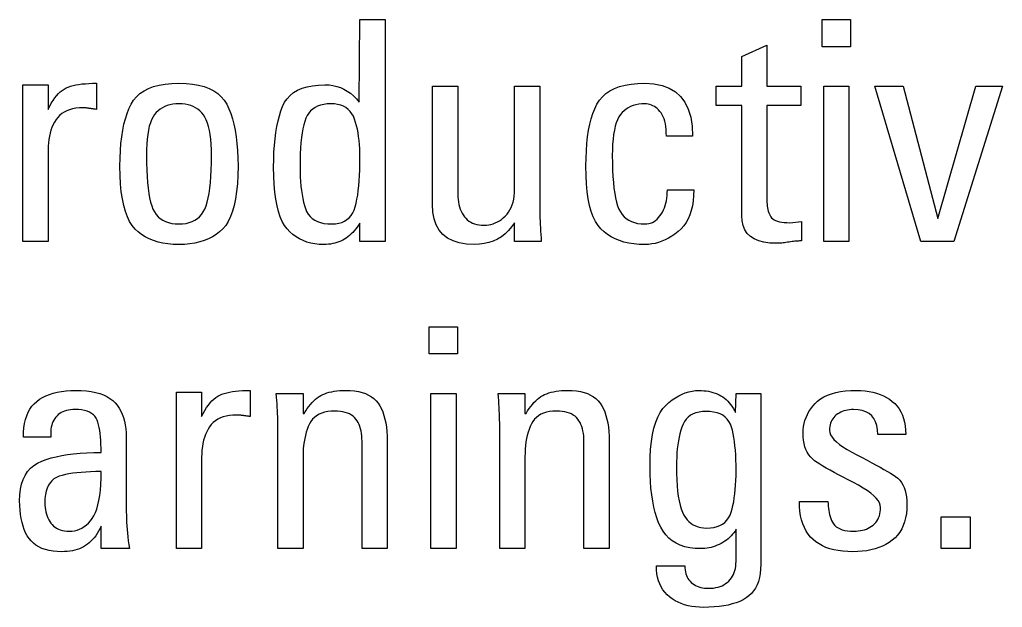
# Model space of a CAD drawing. Header units: inches. Extents: x 0.6 to 61.5, y 0.9 to 41.7.
# Drawn here: x 8.6802 to 8.9467, y 36.6439 to 36.8033 of the extents above; entities that cross this region are included whole.
import ezdxf

# ---------------------------------------------------------------- set-up
doc = ezdxf.new("R2010")
doc.units = ezdxf.units.IN
doc.header["$MEASUREMENT"] = 0
doc.layers.add('ARTWORK', color=2, linetype='Continuous')

msp = doc.modelspace()

# ---------------------------------------------------------------- linework, layer by layer
at = {"layer": 'ARTWORK'}
for points in [[(8.77251, 36.80335), (8.77934, 36.80335), (8.77934, 36.74318), (8.77251, 36.74318), (8.77251, 36.74818), (8.77251, 36.74818), (8.77214, 36.74761), (8.77175, 36.74707), (8.77136, 36.74656), (8.77096, 36.74607), (8.77054, 36.74562), (8.77012, 36.7452), (8.76968, 36.7448), (8.76924, 36.74444), (8.76878, 36.7441), (8.76831, 36.74379), (8.76831, 36.74379), (8.76783, 36.74352), (8.76732, 36.74327), (8.7668, 36.74305), (8.76627, 36.74286), (8.76571, 36.74271), (8.76514, 36.74258), (8.76455, 36.74248), (8.76395, 36.7424), (8.76332, 36.74236), (8.76268, 36.74235), (8.76268, 36.74235), (8.76145, 36.74239), (8.76028, 36.74252), (8.75916, 36.74273), (8.75809, 36.74302), (8.75708, 36.7434), (8.75611, 36.74386), (8.75519, 36.74441), (8.75433, 36.74504), (8.75352, 36.74576), (8.75276, 36.74656), (8.75276, 36.74656), (8.75206, 36.74748), (8.75144, 36.74857), (8.75089, 36.74983), (8.75041, 36.75126), (8.75001, 36.75285), (8.74968, 36.75461), (8.74942, 36.75653), (8.74924, 36.75862), (8.74913, 36.76088), (8.74909, 36.76331), (8.74909, 36.76331), (8.74912, 36.76539), (8.74919, 36.76737), (8.74931, 36.76926), (8.74948, 36.77106), (8.7497, 36.77275), (8.74997, 36.77436), (8.75028, 36.77586), (8.75065, 36.77727), (8.75106, 36.77859), (8.75152, 36.77981), (8.75152, 36.77981), (8.75207, 36.78092), (8.75275, 36.78191), (8.75356, 36.78279), (8.75451, 36.78355), (8.75559, 36.7842), (8.75681, 36.78473), (8.75816, 36.78514), (8.75964, 36.78543), (8.76126, 36.78561), (8.76301, 36.78567), (8.76301, 36.78567), (8.76412, 36.78562), (8.76519, 36.78548), (8.76622, 36.78525), (8.76721, 36.78492), (8.76815, 36.78451), (8.76906, 36.78399), (8.76992, 36.78339), (8.77074, 36.78269), (8.77152, 36.78189), (8.77226, 36.781), (8.77251, 36.80335), (8.77251, 36.80335)], [(8.89784, 36.80335), (8.90552, 36.80335), (8.90552, 36.79601), (8.89784, 36.79601), (8.89784, 36.80335), (8.89784, 36.80335)], [(8.87601, 36.78526), (8.87601, 36.79336), (8.88283, 36.79645), (8.88283, 36.78526), (8.892, 36.78526), (8.892, 36.78009), (8.88283, 36.78009), (8.88283, 36.75433), (8.88283, 36.75433), (8.88284, 36.75378), (8.88288, 36.75325), (8.88293, 36.75274), (8.883, 36.75226), (8.8831, 36.75181), (8.88321, 36.75137), (8.88335, 36.75096), (8.88351, 36.75058), (8.88368, 36.75022), (8.88388, 36.74989), (8.88388, 36.74989), (8.88412, 36.74958), (8.88442, 36.7493), (8.88478, 36.74906), (8.88521, 36.74885), (8.8857, 36.74867), (8.88625, 36.74852), (8.88687, 36.74841), (8.88754, 36.74833), (8.88828, 36.74828), (8.88908, 36.74826), (8.89218, 36.74858), (8.89218, 36.74333), (8.89218, 36.74333), (8.89195, 36.74333), (8.89169, 36.74332), (8.89142, 36.7433), (8.89112, 36.74328), (8.8908, 36.74325), (8.89045, 36.74322), (8.89008, 36.74318), (8.88969, 36.74313), (8.88928, 36.74307), (8.88885, 36.74301), (8.88885, 36.74301), (8.8884, 36.74294), (8.88798, 36.74288), (8.88759, 36.74283), (8.88721, 36.74279), (8.88686, 36.74275), (8.88653, 36.74273), (8.88622, 36.7427), (8.88593, 36.74269), (8.88567, 36.74268), (8.88543, 36.74268), (8.88543, 36.74268), (8.88364, 36.74275), (8.88204, 36.74298), (8.88063, 36.74335), (8.8794, 36.74387), (8.87837, 36.74455), (8.87752, 36.74537), (8.87686, 36.74635), (8.87639, 36.74747), (8.87611, 36.74875), (8.87601, 36.75018), (8.87601, 36.78009), (8.8691, 36.78009), (8.8691, 36.78526), (8.87601, 36.78526), (8.87601, 36.78526)], [(8.68793, 36.77901), (8.68793, 36.77901), (8.68837, 36.77988), (8.68882, 36.78069), (8.68928, 36.78144), (8.68976, 36.78211), (8.69024, 36.78272), (8.69074, 36.78327), (8.69125, 36.78375), (8.69177, 36.78417), (8.6923, 36.78452), (8.69285, 36.78481), (8.69285, 36.78481), (8.69342, 36.78506), (8.69405, 36.78527), (8.69474, 36.78546), (8.69548, 36.78563), (8.69628, 36.78577), (8.69713, 36.78589), (8.69804, 36.78598), (8.699, 36.78604), (8.70002, 36.78608), (8.70109, 36.78609), (8.70109, 36.77901), (8.70109, 36.77901), (8.70084, 36.77904), (8.70061, 36.77907), (8.70037, 36.7791), (8.70015, 36.77914), (8.69993, 36.77916), (8.69972, 36.77919), (8.69951, 36.77922), (8.69931, 36.77925), (8.69912, 36.77927), (8.69893, 36.7793), (8.69893, 36.7793), (8.69875, 36.77932), (8.69857, 36.77935), (8.69841, 36.77936), (8.69825, 36.77938), (8.69809, 36.77939), (8.69795, 36.77941), (8.69781, 36.77941), (8.69768, 36.77942), (8.69755, 36.77942), (8.69743, 36.77943), (8.69743, 36.77943), (8.69643, 36.77939), (8.69549, 36.7793), (8.6946, 36.77914), (8.69378, 36.77891), (8.69301, 36.77862), (8.69231, 36.77827), (8.69166, 36.77785), (8.69108, 36.77737), (8.69055, 36.77683), (8.69009, 36.77622), (8.69009, 36.77622), (8.68968, 36.77556), (8.68931, 36.77486), (8.68899, 36.77413), (8.68871, 36.77336), (8.68847, 36.77256), (8.68828, 36.77172), (8.68813, 36.77085), (8.68802, 36.76994), (8.68795, 36.76899), (8.68793, 36.76801), (8.68793, 36.74318), (8.6811, 36.74318), (8.6811, 36.78566), (8.68793, 36.78566), (8.68793, 36.77901), (8.68793, 36.77901)], [(8.70742, 36.76359), (8.70742, 36.76359), (8.70745, 36.76575), (8.70754, 36.76781), (8.70769, 36.76976), (8.70791, 36.7716), (8.70818, 36.77333), (8.70851, 36.77496), (8.7089, 36.77648), (8.70935, 36.77789), (8.70986, 36.77919), (8.71044, 36.78038), (8.71044, 36.78038), (8.7111, 36.78146), (8.71191, 36.78243), (8.71286, 36.78329), (8.71395, 36.78403), (8.71518, 36.78466), (8.71655, 36.78517), (8.71805, 36.78557), (8.7197, 36.78586), (8.72149, 36.78603), (8.72342, 36.78609), (8.72342, 36.78609), (8.72534, 36.78603), (8.72712, 36.78586), (8.72876, 36.78557), (8.73026, 36.78517), (8.73162, 36.78466), (8.73285, 36.78403), (8.73394, 36.78329), (8.73489, 36.78243), (8.73571, 36.78146), (8.73638, 36.78038), (8.73638, 36.78038), (8.73696, 36.77919), (8.73748, 36.77789), (8.73794, 36.77648), (8.73833, 36.77496), (8.73867, 36.77333), (8.73895, 36.7716), (8.73916, 36.76976), (8.73931, 36.76781), (8.73941, 36.76575), (8.73944, 36.76359), (8.73944, 36.76359), (8.7394, 36.76113), (8.73927, 36.75883), (8.73906, 36.75671), (8.73877, 36.75476), (8.7384, 36.75297), (8.73795, 36.75136), (8.73741, 36.74991), (8.73679, 36.74863), (8.73609, 36.74753), (8.73531, 36.74659), (8.73531, 36.74659), (8.73445, 36.74578), (8.73351, 36.74506), (8.7325, 36.74442), (8.73142, 36.74387), (8.73027, 36.74341), (8.72905, 36.74303), (8.72775, 36.74273), (8.72638, 36.74252), (8.72494, 36.74239), (8.72342, 36.74235), (8.72342, 36.74235), (8.72189, 36.74239), (8.72044, 36.74252), (8.71906, 36.74273), (8.71776, 36.74302), (8.71653, 36.7434), (8.71537, 36.74386), (8.71429, 36.7444), (8.71329, 36.74503), (8.71236, 36.74575), (8.71151, 36.74654), (8.71151, 36.74654), (8.71074, 36.74748), (8.71004, 36.74858), (8.70943, 36.74985), (8.7089, 36.7513), (8.70845, 36.75291), (8.70808, 36.7547), (8.70779, 36.75667), (8.70759, 36.7588), (8.70747, 36.76111), (8.70742, 36.76359), (8.70742, 36.76359)], [(8.85559, 36.77175), (8.85559, 36.77175), (8.85557, 36.77266), (8.85552, 36.77352), (8.85543, 36.77432), (8.85531, 36.77508), (8.85515, 36.77577), (8.85496, 36.77642), (8.85473, 36.77701), (8.85447, 36.77755), (8.85417, 36.77803), (8.85384, 36.77846), (8.85384, 36.77846), (8.85348, 36.77885), (8.85311, 36.7792), (8.85274, 36.7795), (8.85234, 36.77977), (8.85194, 36.78), (8.85153, 36.78018), (8.8511, 36.78033), (8.85066, 36.78043), (8.85022, 36.78049), (8.84975, 36.78052), (8.84975, 36.78052), (8.84889, 36.78049), (8.84808, 36.7804), (8.8473, 36.78025), (8.84658, 36.78005), (8.84589, 36.77978), (8.84525, 36.77946), (8.84466, 36.77908), (8.84411, 36.77864), (8.8436, 36.77814), (8.84314, 36.77759), (8.84314, 36.77759), (8.84272, 36.77695), (8.84234, 36.77621), (8.84201, 36.77537), (8.84172, 36.77442), (8.84148, 36.77336), (8.84128, 36.7722), (8.84112, 36.77094), (8.84101, 36.76956), (8.84094, 36.76809), (8.84092, 36.7665), (8.84092, 36.7665), (8.84094, 36.76447), (8.84099, 36.76256), (8.84108, 36.76079), (8.84121, 36.75914), (8.84137, 36.75762), (8.84157, 36.75623), (8.8418, 36.75497), (8.84207, 36.75384), (8.84237, 36.75284), (8.84271, 36.75196), (8.84271, 36.75196), (8.84311, 36.75119), (8.84357, 36.75051), (8.8441, 36.7499), (8.8447, 36.74937), (8.84537, 36.74893), (8.84611, 36.74857), (8.84692, 36.74828), (8.84779, 36.74808), (8.84874, 36.74796), (8.84975, 36.74792), (8.84975, 36.74792), (8.85029, 36.74795), (8.85081, 36.74803), (8.85131, 36.74816), (8.85178, 36.74835), (8.85223, 36.74859), (8.85266, 36.74889), (8.85307, 36.74924), (8.85346, 36.74964), (8.85383, 36.75009), (8.85417, 36.7506), (8.85417, 36.7506), (8.85449, 36.75114), (8.85478, 36.75171), (8.85503, 36.7523), (8.85525, 36.75293), (8.85543, 36.75357), (8.85558, 36.75424), (8.8557, 36.75494), (8.85579, 36.75566), (8.85584, 36.7564), (8.85585, 36.75717), (8.863, 36.75717), (8.863, 36.75717), (8.86296, 36.75565), (8.86284, 36.75421), (8.86263, 36.75286), (8.86233, 36.7516), (8.86195, 36.75043), (8.86148, 36.74934), (8.86093, 36.74834), (8.8603, 36.74742), (8.85958, 36.74659), (8.85877, 36.74585), (8.85877, 36.74585), (8.85791, 36.74518), (8.85704, 36.74459), (8.85617, 36.74406), (8.85528, 36.74361), (8.85439, 36.74322), (8.85348, 36.74291), (8.85257, 36.74266), (8.85164, 36.74249), (8.8507, 36.74238), (8.84975, 36.74235), (8.84975, 36.74235), (8.84823, 36.74239), (8.84677, 36.74252), (8.84539, 36.74273), (8.84409, 36.74302), (8.84286, 36.7434), (8.84171, 36.74386), (8.84063, 36.7444), (8.83963, 36.74504), (8.8387, 36.74575), (8.83785, 36.74656), (8.83785, 36.74656), (8.83707, 36.74748), (8.83638, 36.74858), (8.83576, 36.74986), (8.83523, 36.7513), (8.83478, 36.75291), (8.83442, 36.7547), (8.83413, 36.75666), (8.83393, 36.7588), (8.83381, 36.7611), (8.83377, 36.76359), (8.83377, 36.76359), (8.8338, 36.76575), (8.83389, 36.7678), (8.83404, 36.76975), (8.83424, 36.7716), (8.83451, 36.77333), (8.83484, 36.77496), (8.83523, 36.77647), (8.83568, 36.77788), (8.8362, 36.77918), (8.83677, 36.78038), (8.83677, 36.78038), (8.83744, 36.78146), (8.83824, 36.78244), (8.83919, 36.78329), (8.84028, 36.78404), (8.84151, 36.78466), (8.84288, 36.78518), (8.84439, 36.78557), (8.84604, 36.78586), (8.84783, 36.78603), (8.84975, 36.78609), (8.84975, 36.78609), (8.85221, 36.78594), (8.85441, 36.78551), (8.85635, 36.7848), (8.85803, 36.78379), (8.85945, 36.7825), (8.86061, 36.78093), (8.86152, 36.77906), (8.86217, 36.77691), (8.86256, 36.77448), (8.86269, 36.77175), (8.85559, 36.77175), (8.85559, 36.77175)], [(8.81442, 36.78526), (8.82126, 36.78526), (8.82126, 36.75193), (8.82126, 36.75193), (8.82126, 36.75113), (8.82127, 36.75032), (8.82129, 36.74949), (8.82132, 36.74865), (8.82136, 36.74778), (8.82141, 36.7469), (8.82146, 36.74599), (8.82152, 36.74507), (8.82159, 36.74413), (8.82167, 36.74318), (8.81442, 36.74318), (8.81442, 36.74826), (8.81442, 36.74826), (8.81362, 36.74714), (8.81276, 36.74613), (8.81183, 36.74524), (8.81084, 36.74447), (8.80978, 36.74382), (8.80865, 36.74329), (8.80746, 36.74288), (8.80621, 36.74258), (8.80489, 36.7424), (8.80351, 36.74234), (8.80351, 36.74234), (8.80135, 36.74245), (8.79943, 36.74278), (8.79773, 36.74332), (8.79625, 36.74408), (8.79501, 36.74505), (8.79399, 36.74624), (8.79319, 36.74765), (8.79263, 36.74927), (8.79229, 36.75111), (8.79217, 36.75316), (8.79217, 36.78526), (8.79902, 36.78526), (8.79902, 36.75608), (8.79902, 36.75608), (8.79904, 36.75532), (8.79909, 36.75458), (8.79918, 36.75388), (8.79931, 36.75321), (8.79947, 36.75258), (8.79967, 36.75197), (8.7999, 36.7514), (8.80017, 36.75086), (8.80047, 36.75036), (8.80081, 36.74989), (8.80081, 36.74989), (8.80119, 36.74945), (8.80159, 36.74906), (8.80204, 36.74872), (8.80252, 36.74842), (8.80304, 36.74817), (8.8036, 36.74796), (8.80419, 36.7478), (8.80481, 36.74769), (8.80548, 36.74762), (8.80617, 36.74759), (8.80617, 36.74759), (8.8068, 36.74762), (8.80742, 36.74769), (8.80802, 36.74781), (8.80861, 36.74799), (8.80919, 36.74821), (8.80975, 36.74848), (8.8103, 36.7488), (8.81084, 36.74917), (8.81137, 36.74958), (8.81188, 36.75005), (8.81188, 36.75005), (8.81237, 36.75057), (8.8128, 36.75113), (8.81318, 36.75174), (8.81351, 36.7524), (8.81379, 36.7531), (8.81402, 36.75385), (8.8142, 36.75465), (8.81432, 36.7555), (8.8144, 36.75639), (8.81442, 36.75733), (8.81442, 36.78526), (8.81442, 36.78526)], [(8.90509, 36.74318), (8.89826, 36.74318), (8.89826, 36.78526), (8.90509, 36.78526), (8.90509, 36.74318)], [(8.91209, 36.78526), (8.91975, 36.78526), (8.92916, 36.7494), (8.93952, 36.78526), (8.94668, 36.78526), (8.93351, 36.74318), (8.92459, 36.74318), (8.91209, 36.78526), (8.91209, 36.78526)], [(8.73226, 36.7665), (8.73226, 36.7665), (8.73224, 36.76807), (8.73217, 36.76954), (8.73206, 36.7709), (8.7319, 36.77216), (8.73171, 36.77331), (8.73146, 36.77436), (8.73118, 36.77531), (8.73084, 36.77616), (8.73047, 36.7769), (8.73005, 36.77754), (8.73005, 36.77754), (8.72959, 36.77811), (8.72908, 36.77861), (8.72853, 36.77906), (8.72793, 36.77944), (8.72729, 36.77977), (8.7266, 36.78004), (8.72588, 36.78025), (8.7251, 36.7804), (8.72429, 36.78049), (8.72342, 36.78052), (8.72342, 36.78052), (8.72256, 36.78049), (8.72175, 36.7804), (8.72097, 36.78025), (8.72025, 36.78005), (8.71956, 36.77978), (8.71892, 36.77946), (8.71833, 36.77908), (8.71778, 36.77864), (8.71727, 36.77814), (8.71681, 36.77759), (8.71681, 36.77759), (8.71639, 36.77695), (8.71601, 36.77621), (8.71568, 36.77537), (8.71539, 36.77442), (8.71515, 36.77336), (8.71495, 36.7722), (8.7148, 36.77094), (8.71469, 36.76957), (8.71463, 36.76809), (8.7146, 36.7665), (8.7146, 36.7665), (8.71462, 36.76447), (8.71467, 36.76256), (8.71476, 36.76078), (8.71489, 36.75914), (8.71505, 36.75762), (8.71524, 36.75623), (8.71547, 36.75497), (8.71574, 36.75384), (8.71604, 36.75283), (8.71638, 36.75196), (8.71638, 36.75196), (8.71678, 36.75119), (8.71724, 36.75051), (8.71777, 36.7499), (8.71837, 36.74937), (8.71904, 36.74893), (8.71978, 36.74857), (8.72059, 36.74828), (8.72146, 36.74808), (8.72241, 36.74796), (8.72342, 36.74792), (8.72342, 36.74792), (8.72442, 36.74796), (8.72536, 36.74808), (8.72622, 36.74828), (8.72702, 36.74857), (8.72776, 36.74893), (8.72842, 36.74937), (8.72902, 36.7499), (8.72956, 36.75051), (8.73002, 36.75119), (8.73042, 36.75196), (8.73042, 36.75196), (8.73077, 36.75283), (8.73108, 36.75384), (8.73136, 36.75497), (8.7316, 36.75623), (8.7318, 36.75762), (8.73196, 36.75914), (8.73209, 36.76078), (8.73218, 36.76256), (8.73224, 36.76447), (8.73226, 36.7665)], [(8.76459, 36.78051), (8.76459, 36.78051), (8.76359, 36.78047), (8.76267, 36.78036), (8.76181, 36.78016), (8.76103, 36.77988), (8.76032, 36.77953), (8.75968, 36.7791), (8.75911, 36.77859), (8.75862, 36.778), (8.75819, 36.77734), (8.75784, 36.7766), (8.75784, 36.7766), (8.75754, 36.77576), (8.75727, 36.77481), (8.75703, 36.77376), (8.75683, 36.7726), (8.75665, 36.77134), (8.75651, 36.76997), (8.7564, 36.7685), (8.75632, 36.76692), (8.75627, 36.76523), (8.75626, 36.76343), (8.75626, 36.76343), (8.75627, 36.76203), (8.75632, 36.76068), (8.75639, 36.7594), (8.7565, 36.75817), (8.75663, 36.75701), (8.75679, 36.7559), (8.75698, 36.75486), (8.7572, 36.75387), (8.75744, 36.75295), (8.75772, 36.75208), (8.75772, 36.75208), (8.75805, 36.7513), (8.75847, 36.75059), (8.75897, 36.74996), (8.75956, 36.74942), (8.76023, 36.74896), (8.76099, 36.74859), (8.76183, 36.74829), (8.76275, 36.74808), (8.76376, 36.74796), (8.76486, 36.74792), (8.76486, 36.74792), (8.76583, 36.74796), (8.76673, 36.7481), (8.76756, 36.74834), (8.76831, 36.74867), (8.76898, 36.74909), (8.76958, 36.7496), (8.77011, 36.75021), (8.77056, 36.75091), (8.77093, 36.7517), (8.77123, 36.75258), (8.77123, 36.75258), (8.77147, 36.75356), (8.77169, 36.75462), (8.77188, 36.75575), (8.77205, 36.75696), (8.77219, 36.75826), (8.7723, 36.75963), (8.77239, 36.76108), (8.77246, 36.76261), (8.7725, 36.76422), (8.77251, 36.76592), (8.77251, 36.76592), (8.77249, 36.76715), (8.77245, 36.76834), (8.77238, 36.76949), (8.77228, 36.77059), (8.77214, 36.77165), (8.77198, 36.77267), (8.77179, 36.77365), (8.77158, 36.77458), (8.77133, 36.77548), (8.77105, 36.77633), (8.77105, 36.77633), (8.77073, 36.77713), (8.77033, 36.77784), (8.76986, 36.77846), (8.76932, 36.77901), (8.76871, 36.77947), (8.76803, 36.77984), (8.76728, 36.78014), (8.76645, 36.78035), (8.76556, 36.78047), (8.76459, 36.78051)], [(8.79131, 36.72001), (8.79899, 36.72001), (8.79899, 36.71268), (8.79131, 36.71268), (8.79131, 36.72001), (8.79131, 36.72001)], [(8.70233, 36.66593), (8.70233, 36.66593), (8.70199, 36.66523), (8.70163, 36.66457), (8.70125, 36.66394), (8.70085, 36.66336), (8.70044, 36.66281), (8.70001, 36.66231), (8.69956, 36.66184), (8.69909, 36.66141), (8.6986, 36.66102), (8.69809, 36.66067), (8.69809, 36.66067), (8.69757, 36.66035), (8.69702, 36.66007), (8.69644, 36.65982), (8.69583, 36.65961), (8.6952, 36.65943), (8.69455, 36.65928), (8.69386, 36.65916), (8.69315, 36.65908), (8.69241, 36.65903), (8.69165, 36.65901), (8.69165, 36.65901), (8.69043, 36.65905), (8.68928, 36.65916), (8.68821, 36.65934), (8.68721, 36.65959), (8.68628, 36.65991), (8.68544, 36.6603), (8.68466, 36.66077), (8.68396, 36.66131), (8.68334, 36.66192), (8.68279, 36.6626), (8.68279, 36.6626), (8.6823, 36.66334), (8.68186, 36.66415), (8.68148, 36.66502), (8.68115, 36.66596), (8.68087, 36.66695), (8.68064, 36.668), (8.68046, 36.66912), (8.68033, 36.6703), (8.68026, 36.67153), (8.68023, 36.67283), (8.68023, 36.67283), (8.68029, 36.67445), (8.68047, 36.67596), (8.68077, 36.67734), (8.68119, 36.67859), (8.68172, 36.67973), (8.68238, 36.68075), (8.68316, 36.68164), (8.68405, 36.68241), (8.68507, 36.68306), (8.6862, 36.6836), (8.6862, 36.6836), (8.68743, 36.68404), (8.68875, 36.68444), (8.69015, 36.68479), (8.69163, 36.68509), (8.6932, 36.68535), (8.69486, 36.68556), (8.6966, 36.68572), (8.69842, 36.68584), (8.70033, 36.68591), (8.70233, 36.68593), (8.70233, 36.68593), (8.70232, 36.68708), (8.70228, 36.68817), (8.70223, 36.68921), (8.70215, 36.69018), (8.70205, 36.69108), (8.70193, 36.69193), (8.70179, 36.69272), (8.70163, 36.69344), (8.70145, 36.69411), (8.70124, 36.69471), (8.70124, 36.69471), (8.70099, 36.69526), (8.70065, 36.69575), (8.70024, 36.69618), (8.69975, 36.69655), (8.69919, 36.69687), (8.69855, 36.69713), (8.69784, 36.69733), (8.69704, 36.69747), (8.69618, 36.69755), (8.69523, 36.69758), (8.69523, 36.69758), (8.69462, 36.69757), (8.69403, 36.69751), (8.69347, 36.69743), (8.69294, 36.69731), (8.69243, 36.69716), (8.69196, 36.69697), (8.69151, 36.69675), (8.6911, 36.69649), (8.69071, 36.6962), (8.69036, 36.69587), (8.69036, 36.69587), (8.69003, 36.69552), (8.68974, 36.69514), (8.68948, 36.69473), (8.68926, 36.69429), (8.68907, 36.69382), (8.68892, 36.69333), (8.6888, 36.69281), (8.68872, 36.69227), (8.68866, 36.6917), (8.68865, 36.6911), (8.68865, 36.69008), (8.68123, 36.69008), (8.68123, 36.69008), (8.68127, 36.6914), (8.68138, 36.69264), (8.68156, 36.6938), (8.68181, 36.69489), (8.68214, 36.6959), (8.68254, 36.69683), (8.68301, 36.69769), (8.68355, 36.69847), (8.68417, 36.69917), (8.68486, 36.6998), (8.68486, 36.6998), (8.68562, 36.70036), (8.68645, 36.70086), (8.68734, 36.7013), (8.68831, 36.70169), (8.68934, 36.70201), (8.69043, 36.70228), (8.69159, 36.70248), (8.69282, 36.70263), (8.69412, 36.70272), (8.69548, 36.70275), (8.69548, 36.70275), (8.69695, 36.70272), (8.69833, 36.70262), (8.69962, 36.70245), (8.70083, 36.70222), (8.70193, 36.70192), (8.70295, 36.70155), (8.70388, 36.70112), (8.70471, 36.70062), (8.70546, 36.70005), (8.70611, 36.69942), (8.70611, 36.69942), (8.70669, 36.69873), (8.70721, 36.69798), (8.70766, 36.69718), (8.70806, 36.69633), (8.70839, 36.69542), (8.70867, 36.69446), (8.70888, 36.69344), (8.70903, 36.69238), (8.70912, 36.69126), (8.70915, 36.69008), (8.70915, 36.66983), (8.70915, 36.66983), (8.70916, 36.66891), (8.70918, 36.66797), (8.70922, 36.66701), (8.70928, 36.66604), (8.70936, 36.66505), (8.70945, 36.66404), (8.70956, 36.66301), (8.70968, 36.66197), (8.70982, 36.66092), (8.70998, 36.65985), (8.70233, 36.65985), (8.70233, 36.66593), (8.70233, 36.66593)], [(8.72957, 36.69568), (8.72957, 36.69568), (8.73001, 36.69655), (8.73046, 36.69736), (8.73092, 36.6981), (8.7314, 36.69878), (8.73188, 36.69939), (8.73238, 36.69994), (8.73289, 36.70042), (8.73341, 36.70084), (8.73394, 36.70119), (8.73449, 36.70148), (8.73449, 36.70148), (8.73506, 36.70172), (8.73569, 36.70194), (8.73638, 36.70213), (8.73712, 36.7023), (8.73792, 36.70244), (8.73877, 36.70255), (8.73968, 36.70264), (8.74064, 36.70271), (8.74166, 36.70275), (8.74272, 36.70276), (8.74272, 36.69568), (8.74272, 36.69568), (8.74248, 36.69571), (8.74224, 36.69574), (8.74201, 36.69577), (8.74179, 36.6958), (8.74157, 36.69583), (8.74136, 36.69586), (8.74115, 36.69589), (8.74095, 36.69592), (8.74076, 36.69594), (8.74057, 36.69597), (8.74057, 36.69597), (8.74039, 36.69599), (8.74021, 36.69601), (8.74005, 36.69603), (8.73989, 36.69605), (8.73973, 36.69606), (8.73959, 36.69607), (8.73945, 36.69608), (8.73932, 36.69609), (8.73919, 36.69609), (8.73907, 36.69609), (8.73907, 36.69609), (8.73807, 36.69606), (8.73712, 36.69596), (8.73624, 36.6958), (8.73542, 36.69558), (8.73465, 36.69529), (8.73395, 36.69494), (8.7333, 36.69452), (8.73272, 36.69404), (8.73219, 36.69349), (8.73172, 36.69288), (8.73172, 36.69288), (8.73132, 36.69222), (8.73095, 36.69153), (8.73063, 36.6908), (8.73035, 36.69003), (8.73011, 36.68923), (8.72992, 36.68839), (8.72977, 36.68751), (8.72966, 36.6866), (8.72959, 36.68566), (8.72957, 36.68468), (8.72957, 36.65984), (8.72274, 36.65984), (8.72274, 36.70233), (8.72957, 36.70233), (8.72957, 36.69568), (8.72957, 36.69568)], [(8.77307, 36.65984), (8.77307, 36.68901), (8.77307, 36.68901), (8.77305, 36.68974), (8.773, 36.69045), (8.77292, 36.69112), (8.7728, 36.69176), (8.77265, 36.69237), (8.77247, 36.69295), (8.77225, 36.6935), (8.772, 36.69402), (8.77172, 36.69451), (8.7714, 36.69497), (8.7714, 36.69497), (8.77104, 36.69539), (8.77064, 36.69576), (8.77018, 36.69609), (8.76968, 36.69638), (8.76913, 36.69662), (8.76853, 36.69682), (8.76788, 36.69698), (8.76719, 36.69709), (8.76644, 36.69715), (8.76565, 36.69717), (8.76565, 36.69717), (8.76467, 36.69714), (8.76375, 36.69703), (8.7629, 36.69686), (8.76212, 36.69661), (8.7614, 36.6963), (8.76075, 36.69591), (8.76017, 36.69546), (8.75965, 36.69493), (8.7592, 36.69434), (8.75882, 36.69367), (8.75882, 36.69367), (8.75849, 36.69295), (8.75819, 36.6922), (8.75793, 36.6914), (8.7577, 36.69057), (8.75751, 36.68969), (8.75735, 36.68878), (8.75723, 36.68783), (8.75714, 36.68685), (8.75709, 36.68582), (8.75707, 36.68476), (8.75707, 36.65984), (8.75022, 36.65984), (8.75022, 36.69317), (8.75022, 36.69317), (8.75022, 36.69397), (8.75021, 36.69478), (8.75019, 36.69561), (8.75016, 36.69645), (8.75012, 36.69732), (8.75008, 36.6982), (8.75003, 36.69911), (8.74997, 36.70003), (8.7499, 36.70097), (8.74982, 36.70192), (8.75707, 36.70192), (8.75707, 36.69651), (8.7574, 36.69651), (8.7574, 36.69651), (8.75781, 36.69719), (8.75822, 36.69782), (8.75865, 36.69842), (8.75908, 36.69897), (8.75953, 36.69948), (8.75998, 36.69994), (8.76045, 36.70037), (8.76092, 36.70075), (8.76141, 36.70109), (8.7619, 36.70138), (8.7619, 36.70138), (8.76242, 36.70164), (8.76297, 36.70188), (8.76355, 36.70208), (8.76418, 36.70226), (8.76483, 36.70241), (8.76553, 36.70254), (8.76626, 36.70263), (8.76702, 36.7027), (8.76782, 36.70274), (8.76865, 36.70276), (8.76865, 36.70276), (8.76988, 36.70272), (8.77102, 36.70262), (8.7721, 36.70245), (8.77309, 36.7022), (8.77401, 36.70189), (8.77485, 36.70151), (8.77561, 36.70106), (8.7763, 36.70054), (8.7769, 36.69996), (8.77743, 36.6993), (8.77743, 36.6993), (8.7779, 36.69857), (8.77832, 36.69778), (8.77869, 36.69692), (8.77901, 36.69599), (8.77929, 36.695), (8.77951, 36.69393), (8.77968, 36.6928), (8.7798, 36.69161), (8.77988, 36.69034), (8.7799, 36.68901), (8.7799, 36.65984), (8.77307, 36.65984), (8.77307, 36.65984)], [(8.79856, 36.65985), (8.79173, 36.65985), (8.79173, 36.70193), (8.79856, 36.70193), (8.79856, 36.65985)], [(8.83324, 36.65984), (8.83324, 36.68901), (8.83324, 36.68901), (8.83322, 36.68974), (8.83317, 36.69045), (8.83309, 36.69112), (8.83297, 36.69176), (8.83282, 36.69237), (8.83264, 36.69295), (8.83242, 36.6935), (8.83217, 36.69402), (8.83189, 36.69451), (8.83157, 36.69497), (8.83157, 36.69497), (8.83121, 36.69539), (8.83081, 36.69576), (8.83035, 36.69609), (8.82985, 36.69638), (8.8293, 36.69662), (8.8287, 36.69682), (8.82805, 36.69698), (8.82736, 36.69709), (8.82661, 36.69715), (8.82582, 36.69717), (8.82582, 36.69717), (8.82484, 36.69714), (8.82392, 36.69703), (8.82307, 36.69686), (8.82229, 36.69661), (8.82157, 36.6963), (8.82092, 36.69591), (8.82034, 36.69546), (8.81982, 36.69493), (8.81937, 36.69434), (8.81899, 36.69367), (8.81899, 36.69367), (8.81865, 36.69295), (8.81836, 36.6922), (8.81809, 36.6914), (8.81787, 36.69057), (8.81767, 36.68969), (8.81752, 36.68878), (8.81739, 36.68783), (8.81731, 36.68685), (8.81725, 36.68582), (8.81724, 36.68476), (8.81724, 36.65984), (8.81039, 36.65984), (8.81039, 36.69317), (8.81039, 36.69317), (8.81039, 36.69397), (8.81037, 36.69478), (8.81035, 36.69561), (8.81033, 36.69645), (8.81029, 36.69732), (8.81025, 36.6982), (8.8102, 36.69911), (8.81014, 36.70003), (8.81007, 36.70097), (8.80999, 36.70192), (8.81724, 36.70192), (8.81724, 36.69651), (8.81757, 36.69651), (8.81757, 36.69651), (8.81797, 36.69719), (8.81839, 36.69782), (8.81881, 36.69842), (8.81925, 36.69897), (8.81969, 36.69948), (8.82015, 36.69994), (8.82061, 36.70037), (8.82109, 36.70075), (8.82157, 36.70109), (8.82207, 36.70138), (8.82207, 36.70138), (8.82258, 36.70164), (8.82313, 36.70188), (8.82372, 36.70208), (8.82434, 36.70226), (8.825, 36.70241), (8.8257, 36.70254), (8.82642, 36.70263), (8.82719, 36.7027), (8.82799, 36.70274), (8.82882, 36.70276), (8.82882, 36.70276), (8.83004, 36.70272), (8.83119, 36.70262), (8.83226, 36.70245), (8.83326, 36.7022), (8.83418, 36.70189), (8.83502, 36.70151), (8.83578, 36.70106), (8.83646, 36.70054), (8.83707, 36.69996), (8.8376, 36.6993), (8.8376, 36.6993), (8.83807, 36.69857), (8.83849, 36.69778), (8.83886, 36.69692), (8.83918, 36.69599), (8.83945, 36.695), (8.83968, 36.69393), (8.83985, 36.6928), (8.83997, 36.69161), (8.84005, 36.69034), (8.84007, 36.68901), (8.84007, 36.65984), (8.83324, 36.65984), (8.83324, 36.65984)], [(8.87448, 36.70193), (8.88115, 36.70193), (8.88115, 36.6556), (8.88115, 36.6556), (8.88111, 36.65432), (8.88099, 36.65312), (8.88079, 36.65201), (8.88052, 36.65097), (8.88016, 36.65002), (8.87973, 36.64915), (8.87921, 36.64836), (8.87862, 36.64764), (8.87794, 36.64701), (8.87719, 36.64646), (8.87719, 36.64646), (8.87636, 36.64598), (8.87546, 36.64555), (8.87449, 36.64516), (8.87345, 36.64483), (8.87233, 36.64455), (8.87114, 36.64433), (8.86987, 36.64415), (8.86854, 36.64402), (8.86713, 36.64394), (8.86565, 36.64392), (8.86565, 36.64392), (8.86454, 36.64395), (8.86347, 36.64403), (8.86244, 36.64417), (8.86146, 36.64437), (8.86052, 36.64463), (8.85962, 36.64494), (8.85876, 36.64531), (8.85794, 36.64573), (8.85717, 36.64621), (8.85644, 36.64675), (8.85644, 36.64675), (8.85577, 36.64735), (8.85517, 36.648), (8.85464, 36.64871), (8.85418, 36.64947), (8.85379, 36.65028), (8.85347, 36.65115), (8.85322, 36.65207), (8.85304, 36.65305), (8.85294, 36.65408), (8.8529, 36.65517), (8.86057, 36.65517), (8.86057, 36.65517), (8.86059, 36.6546), (8.86064, 36.65406), (8.86073, 36.65354), (8.86085, 36.65305), (8.86101, 36.65259), (8.86121, 36.65215), (8.86144, 36.65174), (8.86171, 36.65136), (8.86201, 36.651), (8.86234, 36.65067), (8.86234, 36.65067), (8.86271, 36.65037), (8.8631, 36.6501), (8.86351, 36.64986), (8.86395, 36.64966), (8.86441, 36.64948), (8.86489, 36.64934), (8.8654, 36.64923), (8.86593, 36.64915), (8.86649, 36.6491), (8.86707, 36.64909), (8.86707, 36.64909), (8.86774, 36.6491), (8.86839, 36.64916), (8.86901, 36.64926), (8.8696, 36.6494), (8.87016, 36.64958), (8.87069, 36.6498), (8.87118, 36.65006), (8.87165, 36.65035), (8.87209, 36.65068), (8.8725, 36.65106), (8.8725, 36.65106), (8.87287, 36.65146), (8.87321, 36.65189), (8.87351, 36.65235), (8.87377, 36.65283), (8.87399, 36.65335), (8.87416, 36.65389), (8.8743, 36.65446), (8.8744, 36.65506), (8.87446, 36.65568), (8.87448, 36.65634), (8.87448, 36.66509), (8.87448, 36.66509), (8.87419, 36.66461), (8.87387, 36.66416), (8.87352, 36.66373), (8.87315, 36.66331), (8.87276, 36.66292), (8.87234, 36.66255), (8.87189, 36.66219), (8.87142, 36.66186), (8.87093, 36.66155), (8.87041, 36.66125), (8.87041, 36.66125), (8.86988, 36.66099), (8.86935, 36.66075), (8.86881, 36.66054), (8.86826, 36.66035), (8.86772, 36.66019), (8.86716, 36.66007), (8.86661, 36.65997), (8.86605, 36.65989), (8.86548, 36.65985), (8.86491, 36.65984), (8.86491, 36.65984), (8.86337, 36.65989), (8.86193, 36.66007), (8.86059, 36.66036), (8.85935, 36.66077), (8.85822, 36.66129), (8.85718, 36.66194), (8.85624, 36.66269), (8.85541, 36.66357), (8.85467, 36.66456), (8.85404, 36.66567), (8.85404, 36.66567), (8.85349, 36.66689), (8.853, 36.6682), (8.85257, 36.66961), (8.85219, 36.67112), (8.85188, 36.67272), (8.85162, 36.67442), (8.85141, 36.67621), (8.85127, 36.6781), (8.85118, 36.68009), (8.85115, 36.68218), (8.85115, 36.68218), (8.85119, 36.68459), (8.85132, 36.68684), (8.85154, 36.68891), (8.85184, 36.69082), (8.85222, 36.69256), (8.85269, 36.69412), (8.85325, 36.69552), (8.85389, 36.69676), (8.85462, 36.69782), (8.85543, 36.69871), (8.85543, 36.69871), (8.85629, 36.69948), (8.85716, 36.70017), (8.85804, 36.70078), (8.85892, 36.7013), (8.85982, 36.70175), (8.86072, 36.70211), (8.86163, 36.70239), (8.86255, 36.70259), (8.86348, 36.70271), (8.86441, 36.70275), (8.86441, 36.70275), (8.86509, 36.70274), (8.86575, 36.70269), (8.86639, 36.70262), (8.86702, 36.70252), (8.86762, 36.70239), (8.86821, 36.70223), (8.86878, 36.70204), (8.86933, 36.70183), (8.86986, 36.70158), (8.87037, 36.70131), (8.87037, 36.70131), (8.87087, 36.701), (8.87134, 36.70065), (8.87179, 36.70028), (8.87222, 36.69987), (8.87262, 36.69943), (8.873, 36.69896), (8.87337, 36.69846), (8.87371, 36.69793), (8.87402, 36.69736), (8.87432, 36.69677), (8.87448, 36.70193), (8.87448, 36.70193)], [(8.90615, 36.65901), (8.90615, 36.65901), (8.90477, 36.65905), (8.90345, 36.65914), (8.9022, 36.65931), (8.90102, 36.65953), (8.89991, 36.65983), (8.89886, 36.66019), (8.89788, 36.66061), (8.89697, 36.66111), (8.89613, 36.66167), (8.89536, 36.66229), (8.89536, 36.66229), (8.89466, 36.66299), (8.89403, 36.66377), (8.89347, 36.66462), (8.89299, 36.66554), (8.89258, 36.66654), (8.89225, 36.66762), (8.89199, 36.66877), (8.8918, 36.66999), (8.89169, 36.67129), (8.89165, 36.67267), (8.8994, 36.67267), (8.8994, 36.67267), (8.89942, 36.67202), (8.89945, 36.6714), (8.89951, 36.67079), (8.8996, 36.6702), (8.89971, 36.66962), (8.89984, 36.66907), (8.9, 36.66852), (8.90018, 36.668), (8.90038, 36.66749), (8.90061, 36.667), (8.90061, 36.667), (8.90089, 36.66654), (8.90123, 36.66613), (8.90164, 36.66577), (8.90212, 36.66546), (8.90266, 36.66519), (8.90328, 36.66497), (8.90396, 36.6648), (8.9047, 36.66468), (8.90552, 36.66461), (8.9064, 36.66458), (8.9064, 36.66458), (8.90703, 36.6646), (8.90762, 36.66465), (8.9082, 36.66473), (8.90876, 36.66484), (8.90929, 36.66499), (8.9098, 36.66517), (8.91029, 36.66538), (8.91075, 36.66563), (8.91119, 36.66591), (8.91161, 36.66622), (8.91161, 36.66622), (8.912, 36.66656), (8.91235, 36.66693), (8.91265, 36.66733), (8.91292, 36.66777), (8.91314, 36.66823), (8.91333, 36.66872), (8.91347, 36.66925), (8.91357, 36.6698), (8.91363, 36.67038), (8.91365, 36.671), (8.91365, 36.671), (8.91358, 36.67161), (8.91336, 36.67224), (8.91299, 36.67288), (8.91247, 36.67353), (8.91181, 36.6742), (8.911, 36.67488), (8.91004, 36.67558), (8.90893, 36.67629), (8.90768, 36.67702), (8.90628, 36.67776), (8.90628, 36.67776), (8.90485, 36.67849), (8.9035, 36.6792), (8.90223, 36.67987), (8.90105, 36.68051), (8.89996, 36.68112), (8.89895, 36.6817), (8.89803, 36.68225), (8.89719, 36.68277), (8.89644, 36.68325), (8.89578, 36.68371), (8.89578, 36.68371), (8.89518, 36.68418), (8.89465, 36.68472), (8.89418, 36.68532), (8.89377, 36.68598), (8.89343, 36.6867), (8.89314, 36.68749), (8.89292, 36.68833), (8.89277, 36.68924), (8.89267, 36.69021), (8.89264, 36.69125), (8.89264, 36.69125), (8.89267, 36.69212), (8.89277, 36.69298), (8.89293, 36.69382), (8.89316, 36.69465), (8.89345, 36.69545), (8.89381, 36.69624), (8.89424, 36.69701), (8.89473, 36.69777), (8.89528, 36.6985), (8.8959, 36.69922), (8.8959, 36.69922), (8.8966, 36.69989), (8.89739, 36.70049), (8.89828, 36.70102), (8.89926, 36.70148), (8.90034, 36.70187), (8.90151, 36.70218), (8.90278, 36.70243), (8.90414, 36.70261), (8.9056, 36.70271), (8.90715, 36.70275), (8.90715, 36.70275), (8.90833, 36.70272), (8.90945, 36.70263), (8.91054, 36.70248), (8.91157, 36.70228), (8.91256, 36.70201), (8.91351, 36.70169), (8.91441, 36.7013), (8.91526, 36.70086), (8.91606, 36.70036), (8.91682, 36.6998), (8.91682, 36.6998), (8.91751, 36.69918), (8.91813, 36.6985), (8.91868, 36.69775), (8.91916, 36.69695), (8.91956, 36.69608), (8.9199, 36.69515), (8.92015, 36.69417), (8.92034, 36.69312), (8.92045, 36.69201), (8.92049, 36.69085), (8.91289, 36.69085), (8.91289, 36.69085), (8.91282, 36.69212), (8.91263, 36.69327), (8.9123, 36.69428), (8.91184, 36.69516), (8.91125, 36.6959), (8.91053, 36.6965), (8.90967, 36.69698), (8.90869, 36.69731), (8.90757, 36.69751), (8.90632, 36.69758), (8.90632, 36.69758), (8.90576, 36.69757), (8.90523, 36.69752), (8.90471, 36.69745), (8.90421, 36.69734), (8.90374, 36.69721), (8.90328, 36.69705), (8.90284, 36.69685), (8.90243, 36.69663), (8.90203, 36.69638), (8.90165, 36.6961), (8.90165, 36.6961), (8.9013, 36.69578), (8.90099, 36.69545), (8.90072, 36.69509), (8.90048, 36.6947), (8.90028, 36.6943), (8.90011, 36.69387), (8.89998, 36.69341), (8.89989, 36.69294), (8.89984, 36.69244), (8.89982, 36.69192), (8.89982, 36.69192), (8.89989, 36.69132), (8.90012, 36.69072), (8.90049, 36.69009), (8.90101, 36.68945), (8.90167, 36.68879), (8.90249, 36.68812), (8.90345, 36.68743), (8.90457, 36.68672), (8.90583, 36.686), (8.90724, 36.68526), (8.90724, 36.68526), (8.90868, 36.68453), (8.91003, 36.68383), (8.9113, 36.68316), (8.91248, 36.68252), (8.91357, 36.68191), (8.91458, 36.68134), (8.9155, 36.6808), (8.91633, 36.6803), (8.91708, 36.67983), (8.91774, 36.67939), (8.91774, 36.67939), (8.91832, 36.67893), (8.91884, 36.6784), (8.9193, 36.67781), (8.9197, 36.67716), (8.92004, 36.67643), (8.92032, 36.67565), (8.92054, 36.6748), (8.9207, 36.67388), (8.92079, 36.6729), (8.92082, 36.67185), (8.92082, 36.67185), (8.92078, 36.67056), (8.92066, 36.66935), (8.92046, 36.6682), (8.92018, 36.66713), (8.91982, 36.66612), (8.91938, 36.66519), (8.91886, 36.66432), (8.91826, 36.66352), (8.91758, 36.6628), (8.91682, 36.66214), (8.91682, 36.66214), (8.91599, 36.66154), (8.91511, 36.66101), (8.91418, 36.66054), (8.91319, 36.66013), (8.91215, 36.65979), (8.91105, 36.65951), (8.90991, 36.65929), (8.90871, 36.65914), (8.90746, 36.65904), (8.90615, 36.65901), (8.90615, 36.65901)], [(8.86632, 36.69709), (8.86632, 36.69709), (8.86534, 36.69704), (8.86443, 36.69691), (8.86359, 36.6967), (8.86283, 36.6964), (8.86214, 36.69602), (8.86152, 36.69555), (8.86098, 36.695), (8.8605, 36.69436), (8.8601, 36.69363), (8.85978, 36.69282), (8.85978, 36.69282), (8.8595, 36.69195), (8.85925, 36.69103), (8.85903, 36.69007), (8.85884, 36.68907), (8.85868, 36.68802), (8.85855, 36.68693), (8.85845, 36.6858), (8.85838, 36.68462), (8.85833, 36.6834), (8.85832, 36.68214), (8.85832, 36.68214), (8.85834, 36.68028), (8.8584, 36.67853), (8.8585, 36.67691), (8.85864, 36.67541), (8.85882, 36.67404), (8.85904, 36.67278), (8.8593, 36.67165), (8.8596, 36.67063), (8.85994, 36.66974), (8.86032, 36.66897), (8.86032, 36.66897), (8.86074, 36.6683), (8.8612, 36.6677), (8.86171, 36.66717), (8.86226, 36.66671), (8.86286, 36.66632), (8.8635, 36.666), (8.86418, 36.66575), (8.8649, 36.66557), (8.86567, 36.66547), (8.86648, 36.66543), (8.86648, 36.66543), (8.86751, 36.66547), (8.86846, 36.6656), (8.86932, 36.66582), (8.87011, 36.66611), (8.87082, 36.6665), (8.87144, 36.66697), (8.87199, 36.66753), (8.87246, 36.66817), (8.87284, 36.66891), (8.87315, 36.66972), (8.87315, 36.66972), (8.8734, 36.67061), (8.87363, 36.67155), (8.87383, 36.67255), (8.874, 36.6736), (8.87415, 36.67471), (8.87427, 36.67587), (8.87436, 36.67709), (8.87443, 36.67836), (8.87447, 36.67968), (8.87448, 36.68106), (8.87448, 36.68106), (8.87447, 36.68253), (8.87443, 36.68393), (8.87437, 36.68527), (8.87428, 36.68654), (8.87417, 36.68775), (8.87403, 36.6889), (8.87387, 36.68998), (8.87368, 36.69099), (8.87347, 36.69194), (8.87323, 36.69282), (8.87323, 36.69282), (8.87294, 36.69363), (8.87256, 36.69436), (8.87208, 36.695), (8.87152, 36.69555), (8.87087, 36.69602), (8.87014, 36.6964), (8.86931, 36.6967), (8.8684, 36.69691), (8.8674, 36.69704), (8.86632, 36.69709)], [(8.68706, 36.67235), (8.68706, 36.67235), (8.68708, 36.67167), (8.68713, 36.67103), (8.68721, 36.67041), (8.68732, 36.66981), (8.68747, 36.66924), (8.68765, 36.66869), (8.68786, 36.66817), (8.6881, 36.66767), (8.68838, 36.66721), (8.68869, 36.66676), (8.68869, 36.66676), (8.68903, 36.66635), (8.68941, 36.66598), (8.68982, 36.66565), (8.69026, 36.66537), (8.69074, 36.66513), (8.69126, 36.66493), (8.69181, 36.66478), (8.69239, 36.66467), (8.69301, 36.6646), (8.69366, 36.66458), (8.69366, 36.66458), (8.69441, 36.66462), (8.69513, 36.66472), (8.69583, 36.66489), (8.69649, 36.66513), (8.69713, 36.66544), (8.69774, 36.66582), (8.69832, 36.66626), (8.69887, 36.66678), (8.6994, 36.66736), (8.6999, 36.66801), (8.6999, 36.66801), (8.70036, 36.66875), (8.70077, 36.66961), (8.70113, 36.67059), (8.70145, 36.67169), (8.70172, 36.6729), (8.70194, 36.67423), (8.70211, 36.67568), (8.70223, 36.67725), (8.7023, 36.67894), (8.70233, 36.68075), (8.70233, 36.68075), (8.70086, 36.68074), (8.69947, 36.6807), (8.69815, 36.68063), (8.6969, 36.68054), (8.69572, 36.68043), (8.69462, 36.68029), (8.69359, 36.68012), (8.69263, 36.67993), (8.69175, 36.67971), (8.69094, 36.67947), (8.69094, 36.67947), (8.6902, 36.67916), (8.68954, 36.67877), (8.68896, 36.67828), (8.68846, 36.6777), (8.68803, 36.67703), (8.68768, 36.67628), (8.68741, 36.67543), (8.68722, 36.67449), (8.6871, 36.67346), (8.68706, 36.67235)], [(8.93791, 36.65985), (8.93008, 36.65985), (8.93008, 36.66851), (8.93791, 36.66851), (8.93791, 36.65985), (8.93791, 36.65985)]]:
    msp.add_lwpolyline(points, dxfattribs=at)

doc.saveas('drawing.dxf')
